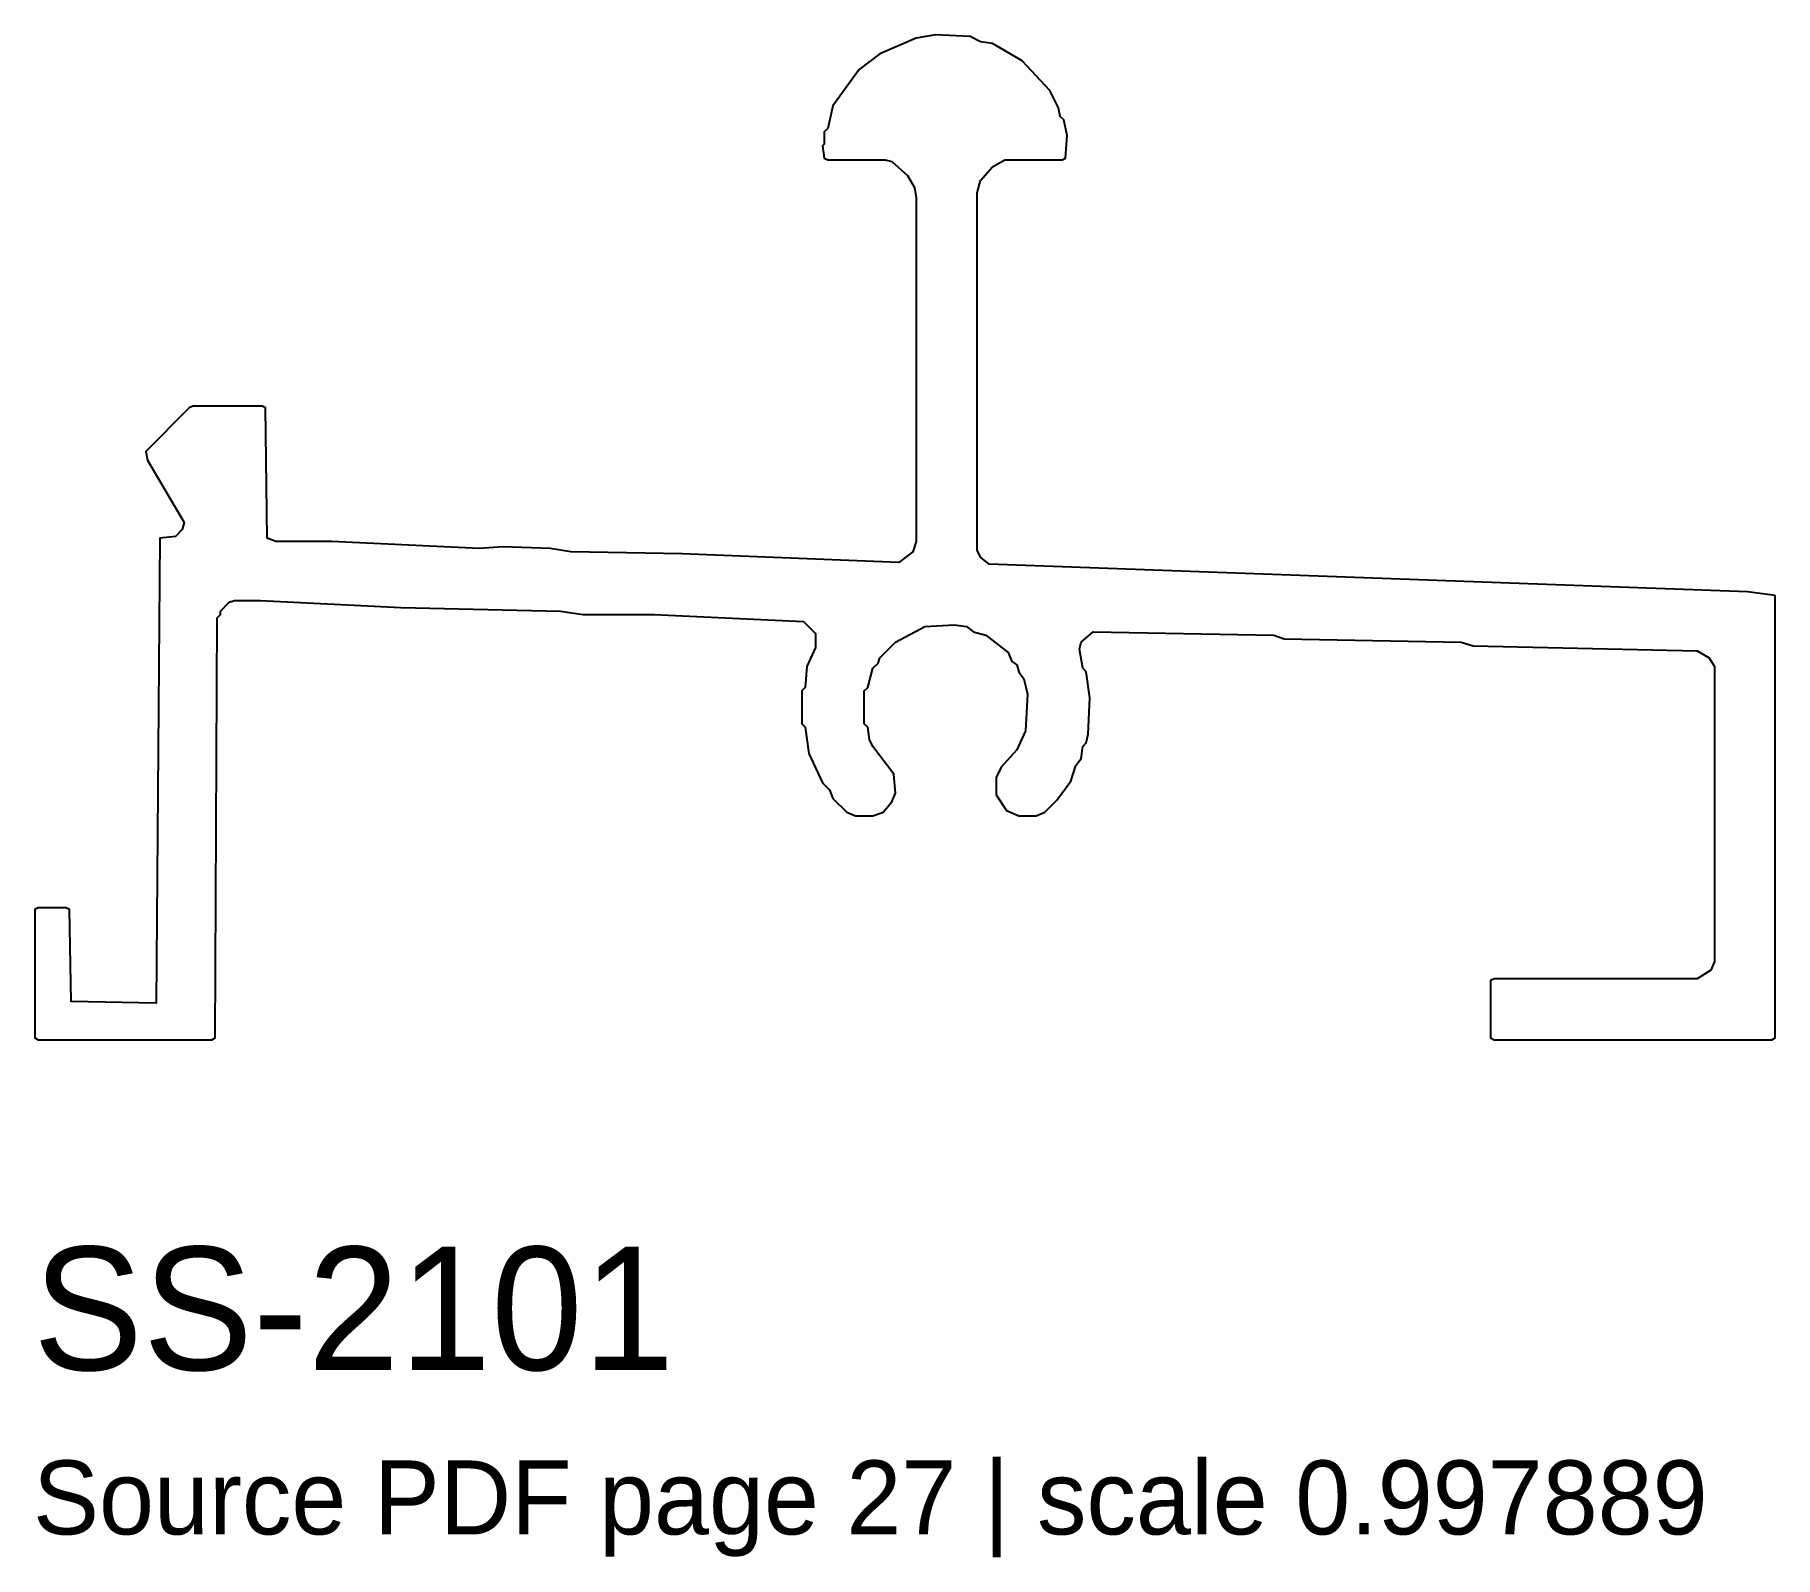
# Model space of a CAD drawing. Header units: millimetres. Extents: x 0 to 42.4, y -12.6 to 24.5.
import ezdxf

# ---------------------------------------------------------------- set-up
doc = ezdxf.new("R2010")
doc.units = ezdxf.units.MM
doc.layers.add('INFO', color=7, linetype='Continuous')
doc.layers.add('PROFILE', color=7, linetype='Continuous')

msp = doc.modelspace()

# ---------------------------------------------------------------- linework, layer by layer
at = {"layer": 'PROFILE'}
msp.add_lwpolyline([(42.413, 10.857), (41.737, 10.941), (23.276, 11.617), (23.065, 11.786), (22.981, 11.955), (22.981, 20.657), (23.065, 20.953), (23.361, 21.291), (23.657, 21.46), (25.051, 21.46), (25.135, 21.502), (25.177, 22.051), (25.093, 22.432), (25.008, 22.516), (24.966, 22.727), (24.755, 23.15), (24.079, 23.868), (23.361, 24.29), (23.065, 24.333), (22.812, 24.459), (21.967, 24.501), (21.502, 24.417), (20.615, 24.037), (20.108, 23.657), (19.474, 22.769), (19.348, 22.22), (19.263, 22.136), (19.263, 21.84), (19.221, 21.798), (19.263, 21.502), (19.348, 21.46), (20.742, 21.46), (20.911, 21.418), (21.291, 21.08), (21.46, 20.784), (21.502, 20.531), (21.502, 12.166), (21.418, 11.913), (21.08, 11.659), (15.799, 11.871), (13.096, 11.913), (12.589, 11.997), (11.448, 12.04), (10.857, 11.997), (7.266, 12.166), (5.914, 12.166), (5.703, 12.251), (5.661, 15.419), (5.576, 15.461), (3.886, 15.461), (3.802, 15.419), (2.746, 14.363), (2.788, 14.152), (3.675, 12.631), (3.633, 12.462), (3.464, 12.293), (3.084, 12.251), (2.999, 0.929), (0.929, 0.972), (0.887, 3.211), (0.803, 3.253), (0.127, 3.253), (0.042, 3.211), (0.042, 0.084), (0.127, 0.042), (4.351, 0.042), (4.436, 0.084), (4.478, 10.308), (4.562, 10.392), (4.562, 10.476), (4.774, 10.688), (4.9, 10.73), (5.534, 10.73), (8.956, 10.561), (12.842, 10.476), (13.391, 10.392), (15.123, 10.392), (18.756, 10.223), (19.052, 9.927), (19.052, 9.589), (18.841, 9.125), (18.799, 8.618), (18.714, 8.533), (18.714, 7.731), (18.799, 7.646), (18.883, 7.012), (19.221, 6.294), (19.39, 6.125), (19.474, 5.914), (19.812, 5.576), (20.024, 5.492), (20.446, 5.492), (20.7, 5.576), (20.911, 5.83), (20.995, 6.041), (20.953, 6.506), (20.446, 7.181), (20.362, 7.35), (20.319, 7.646), (20.235, 7.731), (20.235, 8.533), (20.319, 8.618), (20.446, 9.082), (20.573, 9.209), (20.615, 9.336), (20.995, 9.716), (21.713, 10.096), (22.432, 10.139), (22.727, 10.096), (22.896, 9.97), (23.192, 9.885), (23.741, 9.463), (23.826, 9.251), (23.952, 9.167), (23.995, 8.998), (24.121, 8.829), (24.206, 8.449), (24.164, 7.562), (23.952, 7.097), (23.572, 6.675), (23.445, 6.421), (23.445, 5.999), (23.699, 5.618), (23.995, 5.492), (24.417, 5.492), (24.628, 5.576), (24.924, 5.872), (25.262, 6.337), (25.389, 6.717), (25.515, 6.886), (25.558, 7.181), (25.642, 7.266), (25.684, 7.477), (25.727, 8.364), (25.642, 8.998), (25.558, 9.082), (25.473, 9.547), (25.515, 9.716), (25.811, 9.97), (30.204, 9.885), (30.458, 9.801), (34.767, 9.716), (35.062, 9.632), (40.512, 9.505), (40.808, 9.336), (40.934, 9.125), (40.934, 1.943), (40.85, 1.732), (40.512, 1.521), (35.569, 1.521), (35.485, 1.479), (35.485, 0.084), (35.569, 0.042), (42.328, 0.042), (42.413, 0.084)], close=True, dxfattribs=at)

# ---------------------------------------------------------------- texts
at = {"layer": 'INFO'}
for s, height, p in [('SS-2101', 3, (0, -8)), ('Source PDF page 27 | scale 0.997889', 1.8, (0, -12))]:
    msp.add_text(s, height=height, dxfattribs=at).set_placement(p)

doc.saveas('drawing.dxf')
